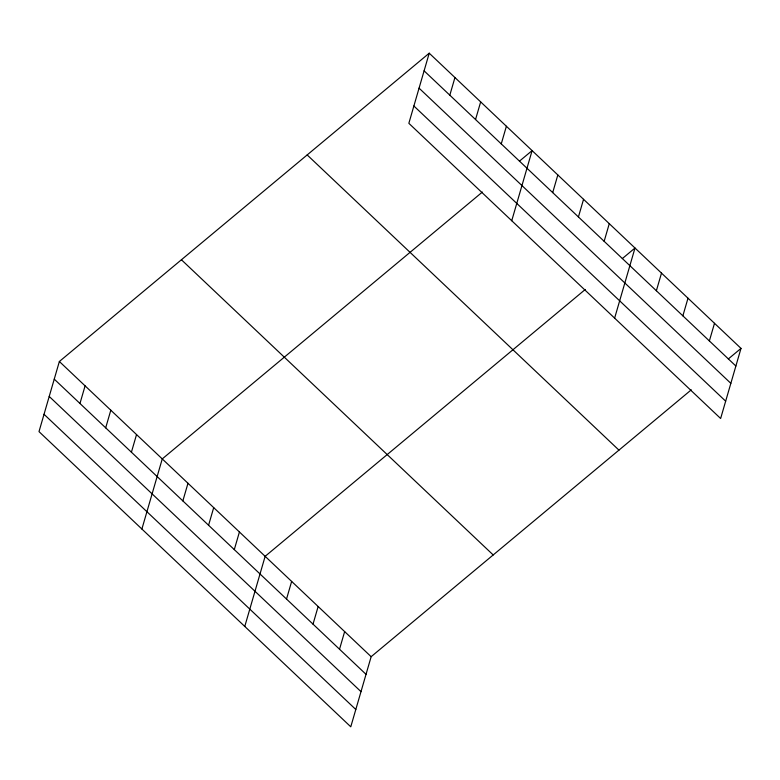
<?xml version="1.0" encoding="UTF-8"?>
<svg xmlns="http://www.w3.org/2000/svg" width="780" height="780" viewBox="0 0 780 780"><rect width="100%" height="100%" fill="white"/><g stroke="black" fill="none" stroke-linecap="round" stroke-linejoin="round"><path stroke-width="1.17" d="M429.224 53.196L408.847 123.308L720.632 418.499L741 348.387L429.224 53.196L59.368 361.501L39 431.613L350.776 726.804L371.153 656.692L691.275 389.834M79.969 403.494L85.088 385.856M105.69 427.849L110.809 410.212M131.41 452.205L136.539 434.567M141.892 529.025L162.259 458.913L482.381 192.055M182.851 500.906L187.98 483.269M208.572 525.262L213.701 507.624M234.293 549.617L239.421 531.98M244.774 626.438L265.142 556.325L585.273 289.468M286.523 599.059L291.642 581.422M449.816 95.189L454.945 77.552M313.024 624.146L318.142 606.508M475.537 119.545L480.665 101.907M339.524 649.243L344.643 631.605M501.257 143.891L506.386 126.253M511.738 220.72L532.106 150.608L519.451 161.158M552.708 192.601L557.827 174.964M578.428 216.957L583.547 199.319M604.149 241.303L609.277 223.665M614.63 318.133L634.998 248.02L622.342 258.57M656.37 290.755L661.499 273.117M682.87 315.841L687.999 298.204M709.371 340.938L714.5 323.3M728.344 358.936L741 348.387M424.096 70.834L735.871 366.025M419.065 88.15L730.841 383.341M413.878 105.992L725.663 401.183M307.174 154.937L618.95 450.128M181.418 259.76L493.204 554.95M59.368 361.501L371.153 656.692M54.249 379.139L366.025 674.329M49.218 396.454L360.994 691.645M44.031 414.297L355.807 709.488"/></g></svg>
